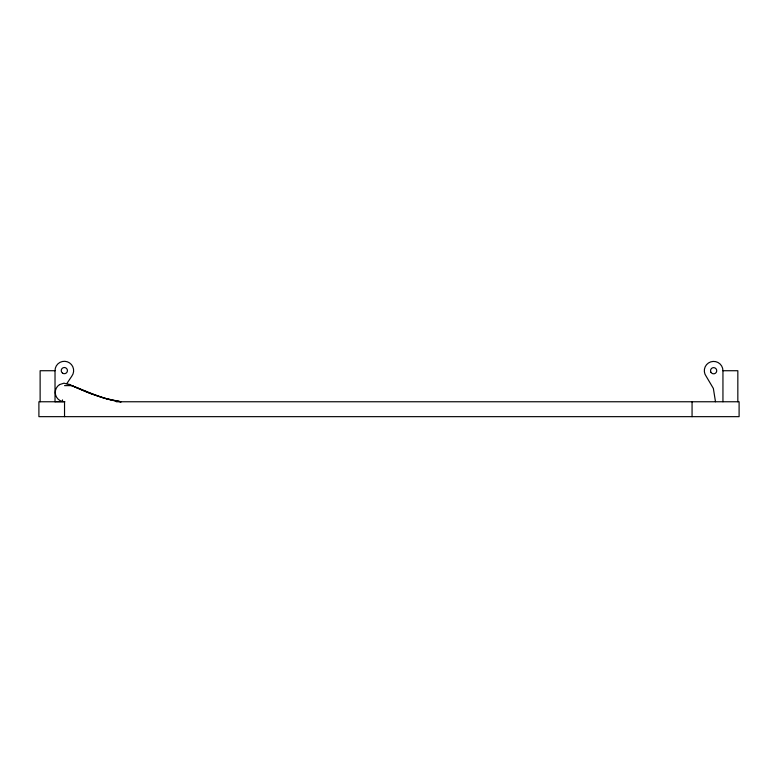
<?xml version="1.0" encoding="UTF-8"?>
<svg xmlns="http://www.w3.org/2000/svg" width="778" height="778" viewBox="0 0 778 778"><rect width="100%" height="100%" fill="white"/><g stroke="black" fill="none" stroke-linecap="round" stroke-linejoin="round"><path stroke-width="1.17" d="M62.512 399.892L62.473 401.643L55.024 401.643M66.859 383.525L71.761 376.221A9.307 9.307 0 0 0 67.297 361.78A9.307 9.307 0 0 0 55.024 370.61L55.024 401.759M59.507 384.614L64.01 383.165C83.12 388.747 100.897 399.571 121.096 401.759C102.715 399.133 85.405 391.82 68.659 384.099M55.024 370.727L40.125 370.727L40.125 401.759M715.497 401.759L713.358 388.436L706.21 376.348A9.307 9.307 0 0 1 710.664 361.896A9.307 9.307 0 0 1 722.947 370.727L737.836 370.727L737.836 401.759M64.535 385.625L71.819 385.625L89.606 393.182L105.011 398.375L121.096 401.759M64.875 401.759L38.9 401.759L38.9 416.658L739.1 416.658L739.1 401.759L116.282 401.759M722.947 370.727L722.947 401.759M692.07 401.759L692.06 416.658M64.535 416.658L64.535 401.759A9.317 9.317 0 0 1 59.507 384.624M710.946 372.283A3.102 3.102 0 0 0 716.314 372.283A3.102 3.102 0 0 0 713.63 367.624A3.102 3.102 0 0 0 710.946 372.283M62.541 373.139A3.102 3.102 0 0 0 67.423 370.892A3.102 3.102 0 0 0 63.037 367.79A3.102 3.102 0 0 0 62.541 373.139"/></g></svg>
